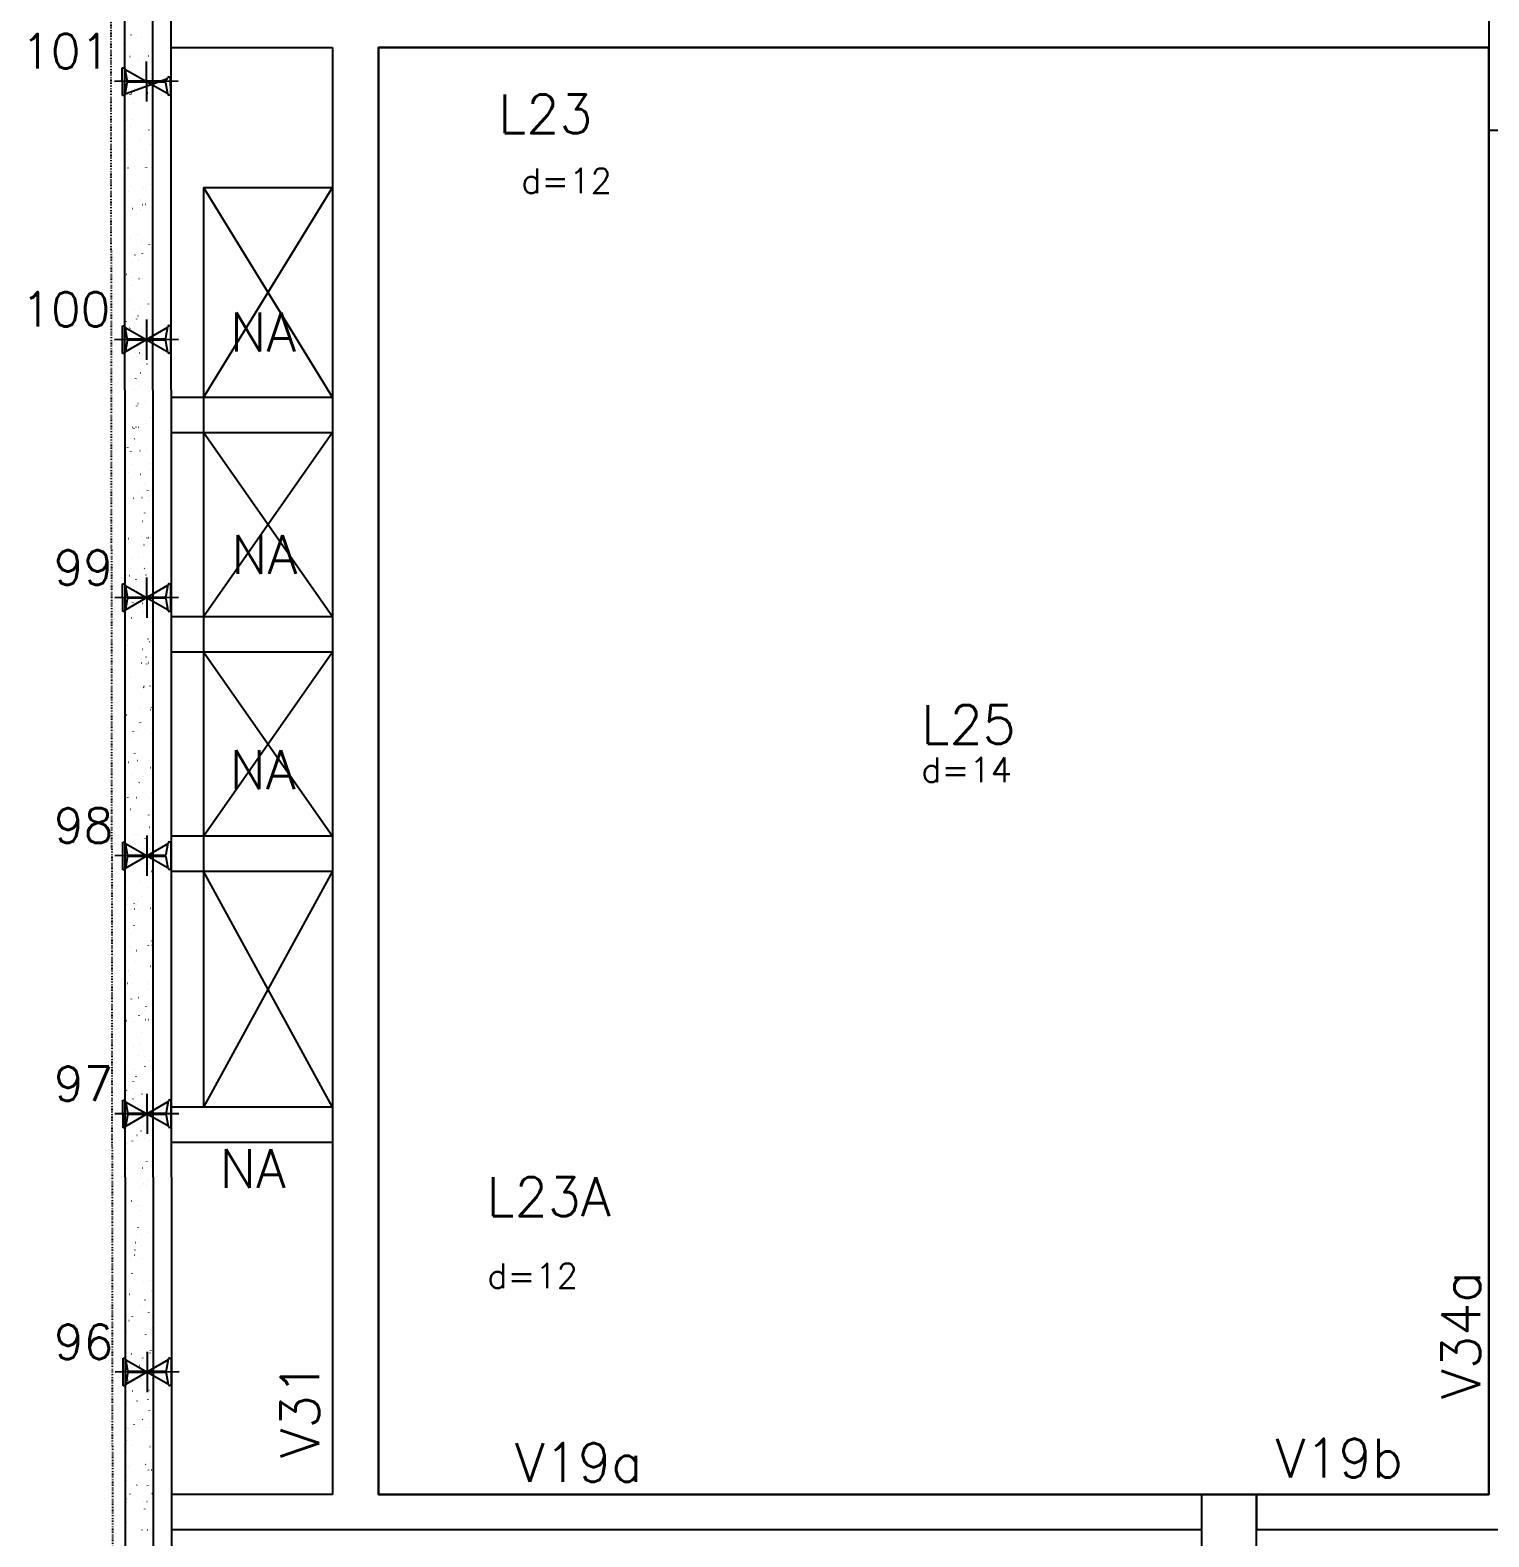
# Model space of a CAD drawing. Extents: x -40810 to 33675, y -2018 to 21213.
# Drawn here: x -11180 to -10389, y 10385 to 11202 of the extents above; entities that cross this region are included whole.
import ezdxf

# ---------------------------------------------------------------- set-up
doc = ezdxf.new("R2010")
doc.units = 0
doc.linetypes.add('ESTILO_TQS_0003', pattern=[1.5, 0.5, -0.4, 0.1, -0.5])
doc.layers.get('0').update_dxf_attribs({"color": 1, "lineweight": 9})
for name, color, linetype in [('1', 5, 'Continuous'), ('10', 7, 'Continuous'), ('13', 7, 'Continuous'), ('19', 5, 'Continuous'), ('24', 5, 'ESTILO_TQS_0003'), ('3', 2, 'Continuous'), ('49', 20, 'Continuous'), ('51', 6, 'Continuous'), ('52', 21, 'Continuous'), ('8', 5, 'Continuous'), ('COTA', 241, 'Continuous')]:
    doc.layers.add(name, color=color, linetype=linetype)
doc.styles.get("Standard").update_dxf_attribs({"font": 'romans.shx', "width": 0.8})

# ---------------------------------------------------------------- blocks, each defined once
blk = doc.blocks.new('_H9EFD498501-010')
for p, q in [((190.05557, 2682.863341), (190.05557, 2682.863341)), ((190.05557, 2682.863341), (190.05557, 2682.863341)), ((190.05557, 2682.863341), (190.05557, 2682.863341)), ((190.055817, 2682.863663), (190.101475, 2682.923165)), ((193.7997, 2687.742787), (193.845357, 2687.802288)), ((199.568896, 2686.388458), (199.578685, 2686.462816)), ((190.06083, 2679.622865), (190.06083, 2679.622865)), ((190.06083, 2679.622865), (190.06083, 2679.622865)), ((190.06083, 2679.622865), (190.06083, 2679.622865)), ((190.066857, 2675.910154), (190.066857, 2675.910154)), ((190.066857, 2675.910154), (190.066857, 2675.910154)), ((193.171499, 2676.045705), (193.246427, 2676.048977)), ((197.978108, 2674.305223), (197.987897, 2674.379582)), ((203.286862, 2676.487352), (203.361791, 2676.490623)), ((190.081747, 2666.736945), (190.081747, 2666.736945)), ((193.628775, 2667.523302), (193.701998, 2667.539535)), ((195.636849, 2658.511316), (195.682506, 2658.570817)), ((196.313899, 2661.664301), (196.323688, 2661.73866)), ((199.380732, 2663.390439), (199.426389, 2663.44994)), ((202.713838, 2656.358198), (202.788767, 2656.36147)), ((190.099488, 2655.807444), (190.099488, 2655.807444)), ((190.099488, 2655.807444), (190.099488, 2655.807444)), ((190.099488, 2655.807444), (190.099488, 2655.807444)), ((190.102664, 2653.851024), (190.102664, 2653.851024)), ((190.102664, 2653.851024), (190.102664, 2653.851024)), ((190.106798, 2651.304413), (190.106798, 2651.304413)), ((190.106798, 2651.304413), (190.106798, 2651.304413)), ((190.323552, 2653.899994), (190.396774, 2653.916227)), ((191.999046, 2655.89038), (192.073974, 2655.893652)), ((193.239851, 2655.387487), (193.285508, 2655.446988)), ((193.872261, 2655.972167), (193.94719, 2655.975438)), ((194.8259, 2650.36183), (194.83569, 2650.436188)), ((190.123581, 2640.965104), (190.123581, 2640.965104)), ((190.123581, 2640.965104), (190.123581, 2640.965104)), ((190.123581, 2640.965104), (190.123581, 2640.965104)), ((191.04555, 2641.169499), (191.118772, 2641.185732)), ((194.70666, 2641.981148), (194.779882, 2641.997381)), ((190.13212, 2635.704734), (190.13212, 2635.704734)), ((190.13212, 2635.704734), (190.13212, 2635.704734)), ((191.426022, 2635.761227), (191.50095, 2635.764498)), ((193.235112, 2638.278596), (193.244902, 2638.352954)), ((201.21788, 2634.158968), (201.263537, 2634.218469)), ((201.541385, 2636.202873), (201.616314, 2636.206145)), ((203.4146, 2636.284659), (203.489529, 2636.287931)), ((190.144498, 2628.079183), (190.144498, 2628.079183)), ((190.144498, 2628.079183), (190.144498, 2628.079183)), ((191.401436, 2628.35784), (191.474658, 2628.374073)), ((191.570903, 2625.637674), (191.580693, 2625.712032)), ((198.820882, 2631.035139), (198.866539, 2631.09464)), ((203.787711, 2628.394142), (203.797501, 2628.468501)), ((190.158025, 2619.745484), (190.158025, 2619.745484)), ((190.164751, 2615.602024), (190.164751, 2615.602024)), ((190.164751, 2615.602024), (190.164751, 2615.602024)), ((190.164751, 2615.602024), (190.164751, 2615.602024)), ((190.253569, 2615.605902), (190.328497, 2615.609173)), ((192.123434, 2615.627345), (192.196656, 2615.643578)), ((192.126784, 2615.687688), (192.201713, 2615.69096)), ((192.565858, 2622.883433), (192.611515, 2622.942935)), ((195.784544, 2616.438993), (195.857766, 2616.455226)), ((200.968361, 2616.07372), (201.04329, 2616.076991)), ((202.123502, 2615.75322), (202.133292, 2615.827579)), ((190.165415, 2615.193262), (190.165415, 2615.193262)), ((190.165415, 2615.193262), (190.165415, 2615.193262)), ((190.165415, 2615.193262), (190.165415, 2615.193262)), ((190.165785, 2614.964744), (190.165785, 2614.964744)), ((190.186331, 2602.307342), (190.186331, 2602.307342)), ((190.186331, 2602.307342), (190.186331, 2602.307342)), ((192.47932, 2602.815685), (192.552542, 2602.831918)), ((200.635504, 2604.450749), (200.645293, 2604.525107)), ((204.401913, 2606.682791), (204.44757, 2606.742292)), ((190.197382, 2595.499314), (190.197382, 2595.499314)), ((190.197382, 2595.499314), (190.197382, 2595.499314)), ((190.197382, 2595.499314), (190.197382, 2595.499314)), ((194.403007, 2593.651962), (194.448664, 2593.711464)), ((196.862428, 2590.896839), (196.93565, 2590.913072)), ((198.14689, 2598.531085), (198.192547, 2598.590587)), ((199.044716, 2592.367515), (199.054505, 2592.441873)), ((199.795908, 2595.918395), (199.870837, 2595.921666)), ((201.669123, 2596.000181), (201.744052, 2596.003452)), ((190.207248, 2589.421421), (190.207248, 2589.421421)), ((190.207248, 2589.421421), (190.207248, 2589.421421)), ((190.207248, 2589.421421), (190.207248, 2589.421421)), ((190.209253, 2588.186555), (190.209253, 2588.186555)), ((190.209253, 2588.186555), (190.209253, 2588.186555)), ((192.006009, 2590.528133), (192.051666, 2590.587635)), ((193.201318, 2590.085191), (193.27454, 2590.101424)), ((190.228165, 2576.535501), (190.228165, 2576.535501)), ((190.228165, 2576.535501), (190.228165, 2576.535501)), ((190.230014, 2575.396604), (190.230014, 2575.396604)), ((190.381307, 2575.40321), (190.456236, 2575.406481)), ((193.557204, 2577.273531), (193.630427, 2577.289764)), ((197.380507, 2579.726593), (197.390296, 2579.800951)), ((199.222884, 2575.789241), (199.297813, 2575.792513)), ((195.892508, 2568.424121), (195.902298, 2568.49848)), ((199.984038, 2569.299614), (200.029695, 2569.359116)), ((203.727921, 2574.178737), (203.773578, 2574.238239)), ((190.249082, 2563.64958), (190.249082, 2563.64958)), ((190.249082, 2563.64958), (190.249082, 2563.64958)), ((190.249082, 2563.64958), (190.249082, 2563.64958)), ((194.279202, 2564.543036), (194.352424, 2564.559269)), ((197.58704, 2566.175785), (197.632697, 2566.235287)), ((197.940312, 2565.354685), (198.013534, 2565.370918)), ((190.26048, 2556.627627), (190.26048, 2556.627627)), ((190.262645, 2555.293894), (190.262645, 2555.293894)), ((190.262645, 2555.293894), (190.262645, 2555.293894)), ((190.262645, 2555.293894), (190.262645, 2555.293894)), ((190.269999, 2550.76366), (190.269999, 2550.76366)), ((190.269999, 2550.76366), (190.269999, 2550.76366)), ((191.332016, 2558.02408), (191.377673, 2558.083581)), ((194.30172, 2556.340887), (194.31151, 2556.415245)), ((194.635089, 2551.731377), (194.708311, 2551.74761)), ((198.050431, 2555.633916), (198.12536, 2555.637187)), ((199.923646, 2555.715702), (199.998575, 2555.718974)), ((192.637511, 2543.699965), (192.647301, 2543.774323)), ((203.168071, 2541.823437), (203.213728, 2541.882939)), ((190.290916, 2537.877739), (190.290916, 2537.877739)), ((190.290916, 2537.877739), (190.290916, 2537.877739)), ((190.290916, 2537.877739), (190.290916, 2537.877739)), ((190.295277, 2535.191184), (190.295277, 2535.191184)), ((190.295277, 2535.191184), (190.295277, 2535.191184)), ((195.357086, 2539.000882), (195.430308, 2539.017115)), ((196.913048, 2533.671732), (196.958705, 2533.731233)), ((197.477407, 2535.504763), (197.552336, 2535.508034)), ((199.018196, 2539.812531), (199.091418, 2539.828764)), ((203.19011, 2533.815512), (203.1999, 2533.88987)), ((190.31016, 2526.02198), (190.31016, 2526.02198)), ((190.31016, 2526.02198), (190.31016, 2526.02198)), ((190.31016, 2526.02198), (190.31016, 2526.02198)), ((190.772167, 2525.66878), (190.817824, 2525.728282)), ((191.149513, 2532.397494), (191.159302, 2532.471852)), ((193.169165, 2528.792609), (193.214822, 2528.85211)), ((195.712973, 2526.189223), (195.786195, 2526.205456)), ((190.311708, 2525.068698), (190.311708, 2525.068698)), ((190.311708, 2525.068698), (190.311708, 2525.068698)), ((190.311833, 2524.991819), (190.311833, 2524.991819)), ((190.311833, 2524.991819), (190.311833, 2524.991819)), ((201.702111, 2522.51304), (201.711901, 2522.587399)), ((190.327908, 2515.088474), (190.327908, 2515.088474)), ((190.327908, 2515.088474), (190.327908, 2515.088474)), ((190.327908, 2515.088474), (190.327908, 2515.088474)), ((190.332749, 2512.105898), (190.332749, 2512.105898)), ((190.332749, 2512.105898), (190.332749, 2512.105898)), ((190.332749, 2512.105898), (190.332749, 2512.105898)), ((196.304954, 2515.349437), (196.379883, 2515.352709)), ((196.43497, 2513.458728), (196.508193, 2513.474961)), ((198.178169, 2515.431224), (198.253098, 2515.434495)), ((200.09608, 2514.270377), (200.169303, 2514.28661)), ((200.111324, 2510.429806), (200.121113, 2510.504164)), ((202.494079, 2509.319384), (202.539736, 2509.378885)), ((196.353198, 2501.316432), (196.398855, 2501.375934)), ((198.750196, 2504.440261), (198.795853, 2504.499762)), ((190.353666, 2499.219978), (190.353666, 2499.219978)), ((190.353666, 2499.219978), (190.353666, 2499.219978)), ((190.360539, 2494.985764), (190.360539, 2494.985764)), ((190.360539, 2494.985764), (190.360539, 2494.985764)), ((190.362935, 2493.50977), (190.362935, 2493.50977)), ((190.362935, 2493.50977), (190.362935, 2493.50977)), ((195.73193, 2495.220284), (195.806858, 2495.223555)), ((196.790857, 2500.647069), (196.864079, 2500.663301)), ((198.447115, 2497.788884), (198.456904, 2497.863242)), ((190.374583, 2486.334057), (190.374583, 2486.334057)), ((190.374583, 2486.334057), (190.374583, 2486.334057)), ((190.374583, 2486.334057), (190.374583, 2486.334057)), ((196.959116, 2486.486413), (196.968905, 2486.560771)), ((197.512854, 2487.916574), (197.586077, 2487.932807)), ((201.173964, 2488.728222), (201.247187, 2488.744455)), ((201.934229, 2476.964084), (201.979887, 2477.023586)), ((204.331228, 2480.087913), (204.376885, 2480.147414)), ((190.393171, 2474.883054), (190.393171, 2474.883054)), ((190.393171, 2474.883054), (190.393171, 2474.883054)), ((190.393171, 2474.883054), (190.393171, 2474.883054)), ((190.3955, 2473.448137), (190.3955, 2473.448137)), ((190.3955, 2473.448137), (190.3955, 2473.448137)), ((194.559477, 2475.064959), (194.634405, 2475.06823)), ((195.368328, 2474.403178), (195.378117, 2474.477537)), ((195.679206, 2468.812379), (195.724863, 2468.87188)), ((196.432692, 2475.146745), (196.507621, 2475.150017)), ((197.868741, 2475.104914), (197.941963, 2475.121147)), ((190.414163, 2461.950841), (190.414163, 2461.950841)), ((190.414163, 2461.950841), (190.414163, 2461.950841)), ((190.414163, 2461.950841), (190.414163, 2461.950841)), ((190.416417, 2460.562216), (190.416417, 2460.562216)), ((190.416417, 2460.562216), (190.416417, 2460.562216)), ((190.416417, 2460.562216), (190.416417, 2460.562216)), ((191.935323, 2463.933256), (191.98098, 2463.992757)), ((193.704119, 2461.762256), (193.713909, 2461.836615)), ((198.590739, 2462.37442), (198.663961, 2462.390653)), ((202.251849, 2463.186068), (202.325071, 2463.202301)), ((190.425802, 2454.780344), (190.425802, 2454.780344)), ((190.425802, 2454.780344), (190.425802, 2454.780344)), ((193.986453, 2454.935805), (194.061381, 2454.939077)), ((204.101816, 2455.377452), (204.176745, 2455.380723)), ((204.256718, 2451.877803), (204.266507, 2451.952161)), ((190.437334, 2447.676296), (190.437334, 2447.676296)), ((190.437334, 2447.676296), (190.437334, 2447.676296)), ((192.21612, 2450.459785), (192.22591, 2450.534143)), ((198.946625, 2449.56276), (199.019847, 2449.578993)), ((201.260237, 2444.460031), (201.305894, 2444.519532)), ((190.454535, 2437.079217), (190.454535, 2437.079217)), ((190.454535, 2437.079217), (190.454535, 2437.079217)), ((190.625332, 2438.376551), (190.635122, 2438.450909)), ((195.119356, 2436.457079), (195.165013, 2436.51658)), ((197.516354, 2439.580908), (197.562011, 2439.640409)), ((199.668623, 2436.832265), (199.741845, 2436.848498)), ((202.768719, 2440.575331), (202.778509, 2440.64969)), ((203.329733, 2437.643914), (203.402955, 2437.660147)), ((190.458251, 2434.790375), (190.458251, 2434.790375)), ((190.458251, 2434.790375), (190.458251, 2434.790375)), ((190.458251, 2434.790375), (190.458251, 2434.790375)), ((190.458434, 2434.677634), (190.458434, 2434.677634)), ((190.458434, 2434.677634), (190.458434, 2434.677634)), ((190.458434, 2434.677634), (190.458434, 2434.677634)), ((190.46539, 2430.391912), (190.46539, 2430.391912)), ((190.46539, 2430.391912), (190.46539, 2430.391912)), ((192.814, 2434.78048), (192.888928, 2434.783752)), ((194.687215, 2434.862267), (194.762144, 2434.865538)), ((201.177931, 2428.492097), (201.187721, 2428.566456)), ((203.528792, 2435.248298), (203.603721, 2435.25157)), ((190.479167, 2421.904455), (190.479167, 2421.904455)), ((190.479167, 2421.904455), (190.479167, 2421.904455)), ((200.024509, 2424.020606), (200.097732, 2424.036839)), ((190.491065, 2414.574924), (190.491065, 2414.574924)), ((190.491065, 2414.574924), (190.491065, 2414.574924)), ((192.240976, 2414.651327), (192.315904, 2414.654598)), ((199.513722, 2415.851175), (199.523512, 2415.925534)), ((200.700388, 2412.104731), (200.746045, 2412.164232)), ((200.746507, 2411.290111), (200.819729, 2411.306344)), ((202.356339, 2415.092973), (202.431268, 2415.096245)), ((203.097386, 2415.22856), (203.143043, 2415.288061)), ((204.229554, 2415.17476), (204.304483, 2415.178031)), ((204.407617, 2412.10176), (204.480839, 2412.117993)), ((190.500084, 2409.018534), (190.500084, 2409.018534)), ((190.500084, 2409.018534), (190.500084, 2409.018534)), ((190.500084, 2409.018534), (190.500084, 2409.018534)), ((194.445364, 2403.953025), (194.491021, 2404.012527)), ((198.025724, 2404.548704), (198.035513, 2404.623062)), ((190.516618, 2398.832984), (190.516618, 2398.832984)), ((190.516618, 2398.832984), (190.516618, 2398.832984)), ((190.516618, 2398.832984), (190.516618, 2398.832984)), ((190.521001, 2396.132613), (190.521001, 2396.132613)), ((190.521001, 2396.132613), (190.521001, 2396.132613)), ((190.701481, 2399.073902), (190.747138, 2399.133404)), ((201.102393, 2398.478452), (201.175616, 2398.494685)), ((201.783315, 2394.96382), (201.858244, 2394.967091)), ((190.523696, 2394.472214), (190.523696, 2394.472214)), ((190.523696, 2394.472214), (190.523696, 2394.472214)), ((190.523696, 2394.472214), (190.523696, 2394.472214)), ((191.068523, 2394.496002), (191.143451, 2394.499273)), ((192.941738, 2394.577788), (193.016667, 2394.58106)), ((196.434936, 2392.46547), (196.444725, 2392.539828)), ((190.541918, 2383.246693), (190.541918, 2383.246693)), ((190.541918, 2383.246693), (190.541918, 2383.246693)), ((190.541918, 2383.246693), (190.541918, 2383.246693)), ((194.770727, 2379.824548), (194.780516, 2379.898906)), ((200.026395, 2379.600677), (200.072052, 2379.660179)), ((201.824391, 2385.747957), (201.897613, 2385.76419)), ((190.556328, 2374.369504), (190.570427, 2374.37012)), ((190.556328, 2374.369504), (190.556328, 2374.369504)), ((190.556328, 2374.369504), (190.556328, 2374.369504)), ((190.562835, 2370.360772), (190.562835, 2370.360772)), ((190.562835, 2370.360772), (190.562835, 2370.360772)), ((193.885514, 2371.597725), (193.931171, 2371.657227)), ((196.282512, 2374.721554), (196.328169, 2374.781056)), ((200.610862, 2374.808495), (200.685791, 2374.811766)), ((202.180278, 2372.936297), (202.2535, 2372.95253)), ((202.484077, 2374.890281), (202.559006, 2374.893553)), ((190.567845, 2367.274055), (190.567845, 2367.274055)), ((190.567845, 2367.274055), (190.567845, 2367.274055)), ((193.282728, 2368.522076), (193.292518, 2368.596435)), ((190.583752, 2357.474852), (190.583752, 2357.474852)), ((190.583752, 2357.474852), (190.583752, 2357.474852)), ((190.583752, 2357.474852), (190.583752, 2357.474852)), ((190.588959, 2354.266794), (190.588959, 2354.266794)), ((191.196261, 2354.29331), (191.27119, 2354.296581)), ((191.69194, 2356.438842), (191.70173, 2356.5132)), ((200.037838, 2354.679341), (200.112767, 2354.682613)), ((202.902275, 2360.205803), (202.975497, 2360.222036)), ((203.835327, 2358.637623), (203.845117, 2358.711981)), ((190.59891, 2348.136453), (190.59891, 2348.136453)), ((190.59891, 2348.136453), (190.59891, 2348.136453)), ((199.466546, 2347.245377), (199.512203, 2347.304879)), ((201.863544, 2350.369206), (201.909201, 2350.428708)), ((202.244539, 2346.554388), (202.254329, 2346.628747)), ((203.258162, 2347.394143), (203.331384, 2347.410376)), ((190.604669, 2344.588931), (190.604669, 2344.588931)), ((190.604669, 2344.588931), (190.604669, 2344.588931)), ((193.211522, 2339.093672), (193.257179, 2339.153173)), ((190.619073, 2335.715127), (190.619073, 2335.715127)), ((190.621591, 2334.164084), (190.621591, 2334.164084)), ((190.621591, 2334.164084), (190.621591, 2334.164084)), ((190.621591, 2334.164084), (190.621591, 2334.164084)), ((190.625585, 2331.703011), (190.625585, 2331.703011)), ((190.625585, 2331.703011), (190.625585, 2331.703011)), ((190.625585, 2331.703011), (190.625585, 2331.703011)), ((198.865385, 2334.524016), (198.940314, 2334.527288)), ((200.58033, 2333.913467), (200.59012, 2333.987825)), ((200.7386, 2334.605803), (200.813529, 2334.609074)), ((203.980159, 2334.663649), (204.053382, 2334.679882)), ((199.092332, 2322.610995), (199.102121, 2322.685353)), ((204.336046, 2321.851989), (204.409268, 2321.868222)), ((205.047577, 2322.893029), (205.070933, 2322.923468)), ((190.646502, 2318.81709), (190.646502, 2318.81709)), ((190.654222, 2314.061374), (190.654222, 2314.061374)), ((190.654222, 2314.061374), (190.654222, 2314.061374)), ((191.15605, 2318.930054), (191.229272, 2318.946287)), ((198.292361, 2314.394863), (198.36729, 2314.398134)), ((198.792553, 2314.741324), (198.83821, 2314.800825)), ((190.667419, 2305.93117), (190.667419, 2305.93117)), ((190.667419, 2305.93117), (190.667419, 2305.93117)), ((190.667419, 2305.93117), (190.667419, 2305.93117)), ((192.651672, 2306.738372), (192.697329, 2306.797874)), ((195.04867, 2309.862201), (195.094328, 2309.921702)), ((197.501544, 2310.527761), (197.511333, 2310.602119)), ((205.058044, 2309.121494), (205.089658, 2309.128503)), ((190.6703, 2304.156198), (190.6703, 2304.156198)), ((190.6703, 2304.156198), (190.6703, 2304.156198)), ((195.837335, 2297.886839), (195.847124, 2297.961197)), ((190.686853, 2293.958664), (190.686853, 2293.958664)), ((190.686853, 2293.958664), (190.686853, 2293.958664)), ((190.686853, 2293.958664), (190.686853, 2293.958664)), ((190.688336, 2293.045249), (190.688336, 2293.045249)), ((192.233934, 2293.3879), (192.307156, 2293.404133)), ((197.119908, 2294.239538), (197.194837, 2294.242809)), ((198.993123, 2294.321324), (199.068052, 2294.324595)), ((204.373585, 2290.388976), (204.419242, 2290.448477)), ((194.349336, 2286.584367), (194.359126, 2286.658726)), ((198.232704, 2282.386024), (198.278361, 2282.445526)), ((200.629702, 2285.509853), (200.675359, 2285.569354)), ((190.709253, 2280.159329), (190.709253, 2280.159329)), ((190.709253, 2280.159329), (190.709253, 2280.159329)), ((190.709253, 2280.159329), (190.709253, 2280.159329)), ((190.719485, 2273.855954), (190.719485, 2273.855954)), ((190.719485, 2273.855954), (190.719485, 2273.855954)), ((190.721528, 2272.597269), (190.721528, 2272.597269)), ((191.97768, 2274.234319), (192.023337, 2274.29382)), ((192.758548, 2274.501133), (192.768338, 2274.575492)), ((196.546884, 2274.110384), (196.621813, 2274.113656)), ((204.901935, 2276.699914), (204.911725, 2276.774272)), ((190.73017, 2267.273408), (190.73017, 2267.273408)), ((193.311818, 2267.845746), (193.38504, 2267.861979)), ((203.311147, 2264.61668), (203.320937, 2264.691038)), ((190.743285, 2259.193689), (190.743285, 2259.193689)), ((191.094339, 2261.860211), (191.104129, 2261.93457)), ((203.813735, 2258.033676), (203.859392, 2258.093178)), ((190.751087, 2254.387488), (190.751087, 2254.387488)), ((190.751087, 2254.387488), (190.751087, 2254.387488)), ((190.751087, 2254.387488), (190.751087, 2254.387488)), ((190.752116, 2253.753244), (190.752116, 2253.753244)), ((190.752116, 2253.753244), (190.752116, 2253.753244)), ((190.752116, 2253.753244), (190.752116, 2253.753244)), ((195.374431, 2253.955059), (195.44936, 2253.958331)), ((197.247646, 2254.036845), (197.322575, 2254.040117)), ((197.558711, 2249.881971), (197.604368, 2249.941472)), ((201.646938, 2251.975758), (201.656728, 2252.050116)), ((190.772003, 2241.501567), (190.801815, 2241.508176)), ((190.772755, 2241.038341), (190.772755, 2241.038341)), ((190.772755, 2241.038341), (190.772755, 2241.038341)), ((191.41783, 2241.879019), (191.463487, 2241.93852)), ((193.814828, 2245.002848), (193.860486, 2245.062349)), ((194.389702, 2242.303592), (194.462925, 2242.319825)), ((200.15894, 2240.673286), (200.168729, 2240.747645)), ((190.784748, 2233.650535), (190.784748, 2233.650535)), ((190.784748, 2233.650535), (190.784748, 2233.650535)), ((194.801407, 2233.825906), (194.876335, 2233.829177)), ((204.91677, 2234.267552), (204.991699, 2234.270823)), ((190.79292, 2228.615647), (190.79292, 2228.615647)), ((190.79292, 2228.615647), (190.79292, 2228.615647)), ((191.084479, 2228.680284), (191.157701, 2228.696516)), ((198.568152, 2228.590052), (198.577941, 2228.66441)), ((203.139743, 2225.529623), (203.1854, 2225.589124)), ((190.813837, 2215.729726), (190.813837, 2215.729726)), ((190.813837, 2215.729726), (190.813837, 2215.729726)), ((190.813837, 2215.729726), (190.813837, 2215.729726)), ((191.806476, 2215.949789), (191.879699, 2215.966022)), ((195.467586, 2216.761437), (195.540809, 2216.77767)), ((196.903943, 2215.94913), (196.913732, 2216.023488)), ((196.998862, 2217.526671), (197.044519, 2217.586172)), ((199.39586, 2220.6505), (199.441517, 2220.710001)), ((190.817379, 2213.547825), (190.817379, 2213.547825)), ((190.817379, 2213.547825), (190.817379, 2213.547825)), ((190.817379, 2213.547825), (190.817379, 2213.547825)), ((190.823983, 2209.479412), (190.823983, 2209.479412)), ((190.823983, 2209.479412), (190.823983, 2209.479412)), ((193.628954, 2213.670581), (193.703882, 2213.673852)), ((195.502169, 2213.752367), (195.577098, 2213.755638)), ((204.343746, 2214.138398), (204.418675, 2214.14167)), ((190.834754, 2202.843805), (190.834754, 2202.843805)), ((190.834754, 2202.843805), (190.834754, 2202.843805)), ((192.162363, 2203.138129), (192.235585, 2203.154362)), ((195.415944, 2204.646659), (195.425734, 2204.721017)), ((190.85001, 2193.445115), (190.85001, 2193.445115)), ((190.85001, 2193.445115), (190.85001, 2193.445115)), ((192.884361, 2190.407635), (192.957583, 2190.423868)), ((193.05593, 2193.541427), (193.130858, 2193.544699)), ((193.825156, 2192.563424), (193.834946, 2192.637783)), ((196.545471, 2191.219283), (196.618693, 2191.235516)), ((202.579893, 2193.174323), (202.62555, 2193.233824)), ((203.171293, 2193.983073), (203.246222, 2193.986345)), ((204.976891, 2196.298152), (205.022548, 2196.357653)), ((205.044508, 2194.06486), (205.119437, 2194.068131)), ((190.855671, 2189.957885), (190.855671, 2189.957885)), ((190.855671, 2189.957885), (190.855671, 2189.957885)), ((190.855671, 2189.957885), (190.855671, 2189.957885)), ((196.324869, 2185.022617), (196.370526, 2185.082119)), ((204.377755, 2182.678971), (204.387544, 2182.753329)), ((190.87521, 2177.920483), (190.87521, 2177.920483)), ((190.87521, 2177.920483), (190.87521, 2177.920483)), ((190.87521, 2177.920483), (190.87521, 2177.920483)), ((190.876588, 2177.071964), (190.876588, 2177.071964)), ((190.876588, 2177.071964), (190.876588, 2177.071964)), ((192.160947, 2179.922502), (192.170737, 2179.996861)), ((192.580987, 2180.143494), (192.626644, 2180.202996)), ((193.240247, 2177.595975), (193.313469, 2177.612208)), ((190.882642, 2173.342405), (190.882642, 2173.342405)), ((190.882642, 2173.342405), (190.882642, 2173.342405)), ((190.882642, 2173.342405), (190.882642, 2173.342405)), ((190.88766, 2170.250926), (190.88766, 2170.250926)), ((191.883477, 2173.386102), (191.958405, 2173.389373)), ((193.756692, 2173.467888), (193.831621, 2173.47116)), ((202.598269, 2173.85392), (202.673198, 2173.857191)), ((202.713546, 2170.038049), (202.723335, 2170.112407)), ((190.897505, 2164.186044), (190.897505, 2164.186044)), ((190.897505, 2164.186044), (190.897505, 2164.186044)), ((190.897505, 2164.186044), (190.897505, 2164.186044)), ((193.962245, 2164.86548), (194.035467, 2164.881713)), ((197.623355, 2165.677129), (197.696577, 2165.693362)), ((201.225547, 2158.735578), (201.235337, 2158.809936)), ((201.905901, 2160.670269), (201.951558, 2160.729771)), ((190.915273, 2153.239695), (190.915273, 2153.239695)), ((190.915273, 2153.239695), (190.915273, 2153.239695)), ((190.918421, 2151.300123), (190.918421, 2151.300123)), ((190.918421, 2151.300123), (190.918421, 2151.300123)), ((191.310453, 2153.256949), (191.385381, 2153.26022)), ((194.318131, 2152.053821), (194.391354, 2152.070054)), ((195.76502, 2152.667317), (195.810677, 2152.726819)), ((198.162018, 2155.791146), (198.207675, 2155.850648)), ((201.425816, 2153.698595), (201.500745, 2153.701866)), ((203.299031, 2153.780381), (203.37396, 2153.783653)), ((190.926438, 2146.361555), (190.926438, 2146.361555)), ((190.926438, 2146.361555), (190.926438, 2146.361555)), ((199.634759, 2146.652343), (199.644549, 2146.726702)), ((190.939338, 2138.414203), (190.939338, 2138.414203)), ((190.939338, 2138.414203), (190.939338, 2138.414203)), ((190.939338, 2138.414203), (190.939338, 2138.414203)), ((192.011215, 2133.18341), (192.086144, 2133.186681)), ((195.040129, 2139.323326), (195.113351, 2139.339559)), ((197.97055, 2134.011421), (197.98034, 2134.08578)), ((198.701239, 2140.134975), (198.774461, 2140.151208)), ((200.852792, 2133.569441), (200.927721, 2133.572713)), ((190.947904, 2133.136985), (190.947904, 2133.136985)), ((190.960255, 2125.528282), (190.960255, 2125.528282)), ((190.960255, 2125.528282), (190.960255, 2125.528282)), ((195.396016, 2126.511667), (195.469238, 2126.5279)), ((201.346051, 2128.314969), (201.391708, 2128.374471)), ((203.743049, 2131.438798), (203.788706, 2131.4983)), ((195.091027, 2120.163264), (195.136685, 2120.222765)), ((196.482552, 2122.70895), (196.492341, 2122.783308)), ((190.977665, 2114.802626), (190.977665, 2114.802626)), ((190.977665, 2114.802626), (190.977665, 2114.802626)), ((190.977665, 2114.802626), (190.977665, 2114.802626)), ((190.980536, 2113.034275), (190.980536, 2113.034275)), ((190.980536, 2113.034275), (190.980536, 2113.034275)), ((190.980536, 2113.034275), (190.980536, 2113.034275)), ((190.981172, 2112.642362), (190.981172, 2112.642362)), ((190.981172, 2112.642362), (190.981172, 2112.642362)), ((190.981172, 2112.642362), (190.981172, 2112.642362)), ((191.347145, 2115.284141), (191.392802, 2115.343642)), ((194.891764, 2110.625716), (194.901553, 2110.700074)), ((196.118013, 2113.781172), (196.191235, 2113.797405)), ((199.680339, 2113.414116), (199.755268, 2113.417388)), ((199.779123, 2114.592821), (199.852345, 2114.609054)), ((201.553554, 2113.495903), (201.628483, 2113.499174)), ((196.4739, 2100.969512), (196.547122, 2100.985745)), ((191.002089, 2099.756441), (191.002089, 2099.756441)), ((191.002089, 2099.756441), (191.002089, 2099.756441)), ((191.013167, 2092.931565), (191.013167, 2092.931565)), ((191.013167, 2092.931565), (191.013167, 2092.931565)), ((193.227555, 2097.984794), (193.237344, 2098.059152)), ((199.107315, 2093.284963), (199.182244, 2093.288234)), ((200.672059, 2095.810916), (200.717716, 2095.870417)), ((191.023006, 2086.870521), (191.023006, 2086.870521)), ((191.023006, 2086.870521), (191.023006, 2086.870521)), ((191.023006, 2086.870521), (191.023006, 2086.870521)), ((191.739556, 2086.682322), (191.749346, 2086.756681)), ((194.531178, 2087.807964), (194.576835, 2087.867466)), ((196.928176, 2090.931793), (196.973833, 2090.991294)), ((197.195897, 2088.239018), (197.269119, 2088.255251)), ((200.857007, 2089.050666), (200.930229, 2089.066899)), ((203.780154, 2088.10034), (203.789943, 2088.174699)), ((191.028893, 2083.243698), (191.028893, 2083.243698)), ((191.028893, 2083.243698), (191.028893, 2083.243698)), ((191.032035, 2081.308162), (191.032035, 2081.308162)), ((191.032035, 2081.308162), (191.032035, 2081.308162)), ((191.032035, 2081.308162), (191.032035, 2081.308162)), ((202.292155, 2076.797869), (202.301945, 2076.872227)), ((191.043923, 2073.9846), (191.043923, 2073.9846)), ((191.043923, 2073.9846), (191.043923, 2073.9846)), ((191.045799, 2072.828855), (191.045799, 2072.828855)), ((191.045799, 2072.828855), (191.045799, 2072.828855)), ((191.045799, 2072.828855), (191.045799, 2072.828855)), ((197.551784, 2075.427358), (197.625006, 2075.443591)), ((197.934862, 2073.129638), (198.009791, 2073.132909)), ((199.808077, 2073.211424), (199.883006, 2073.214696)), ((191.064839, 2061.09868), (191.064839, 2061.09868)), ((191.064839, 2061.09868), (191.064839, 2061.09868)), ((191.064839, 2061.09868), (191.064839, 2061.09868)), ((198.273781, 2062.696864), (198.347004, 2062.713097)), ((200.112209, 2063.455616), (200.157866, 2063.515118)), ((200.701367, 2064.714635), (200.711157, 2064.788993)), ((201.934891, 2063.508512), (202.008114, 2063.524745)), ((202.509207, 2066.579445), (202.554864, 2066.638946)), ((191.07843, 2052.726145), (191.07843, 2052.726145)), ((191.07843, 2052.726145), (191.07843, 2052.726145)), ((191.08012, 2051.684769), (191.08012, 2051.684769)), ((193.857185, 2055.303911), (193.902843, 2055.363412)), ((197.361838, 2053.000484), (197.436767, 2053.003756)), ((199.037158, 2052.073713), (199.046948, 2052.148071)), ((191.085756, 2048.212759), (191.085756, 2048.212759)), ((191.085756, 2048.212759), (191.085756, 2048.212759)), ((198.629668, 2049.885204), (198.70289, 2049.901437)), ((191.106673, 2035.326839), (191.106673, 2035.326839)), ((191.106673, 2035.326839), (191.106673, 2035.326839)), ((191.106673, 2035.326839), (191.106673, 2035.326839)), ((197.54916, 2040.771241), (197.558949, 2040.8456)), ((199.351666, 2037.154709), (199.424888, 2037.170942)), ((203.012776, 2037.966358), (203.085998, 2037.982591)), ((191.111061, 2032.623435), (191.111061, 2032.623435)), ((191.111061, 2032.623435), (191.111061, 2032.623435)), ((191.111061, 2032.623435), (191.111061, 2032.623435)), ((195.958372, 2028.688007), (195.968161, 2028.762365)), ((196.189385, 2032.845159), (196.264314, 2032.848431)), ((198.0626, 2032.926946), (198.137529, 2032.930217)), ((199.438217, 2030.951563), (199.483874, 2031.011064)), ((191.12759, 2022.440918), (191.12759, 2022.440918)), ((191.12759, 2022.440918), (191.12759, 2022.440918)), ((191.131348, 2020.12584), (191.131348, 2020.12584)), ((191.131348, 2020.12584), (191.131348, 2020.12584)), ((193.297336, 2022.948611), (193.342993, 2023.008112)), ((195.694334, 2026.07244), (195.739991, 2026.131941)), ((199.707552, 2024.34305), (199.780774, 2024.359283)), ((191.143693, 2012.520725), (191.143693, 2012.520725)), ((191.143693, 2012.520725), (191.143693, 2012.520725)), ((194.294163, 2016.047085), (194.303952, 2016.121443)), ((195.616361, 2012.716006), (195.69129, 2012.719277)), ((200.42955, 2011.612555), (200.502772, 2011.628788)), ((204.09066, 2012.424204), (204.163882, 2012.440437)), ((191.148507, 2009.554998), (191.148507, 2009.554998)), ((191.148507, 2009.554998), (191.148507, 2009.554998)), ((191.148507, 2009.554998), (191.148507, 2009.554998)), ((192.806164, 2004.744614), (192.815954, 2004.818972)), ((204.846762, 2006.162632), (204.856551, 2006.23699)), ((205.019248, 2006.599215), (205.064905, 2006.658716)), ((191.169424, 1996.669077), (191.169424, 1996.669077)), ((191.169424, 1996.669077), (191.169424, 1996.669077)), ((198.878367, 1998.596263), (198.924024, 1998.655764)), ((200.785436, 1998.800896), (200.858658, 1998.817129)), ((201.275365, 2001.720092), (201.321022, 2001.779593)), ((203.358763, 1994.86016), (203.368553, 1994.934519)), ((191.176324, 1992.418015), (191.176324, 1992.418015)), ((191.176324, 1992.418015), (191.176324, 1992.418015)), ((191.176324, 1992.418015), (191.176324, 1992.418015)), ((191.17641, 1992.365398), (191.17641, 1992.365398)), ((191.17641, 1992.365398), (191.17641, 1992.365398)), ((191.182575, 1988.566912), (191.182575, 1988.566912)), ((191.215376, 1992.661379), (191.225166, 1992.735738)), ((192.623344, 1990.444557), (192.669001, 1990.504059)), ((194.443908, 1992.560681), (194.518837, 1992.563952)), ((196.317123, 1992.642467), (196.392052, 1992.645739)), ((201.507434, 1986.070401), (201.580656, 1986.086634)), ((205.1587, 1993.028499), (205.233629, 1993.03177)), ((205.168544, 1986.882049), (205.241766, 1986.898282)), ((191.190341, 1983.783156), (191.190341, 1983.783156)), ((191.190341, 1983.783156), (191.190341, 1983.783156)), ((191.190341, 1983.783156), (191.190341, 1983.783156)), ((201.767975, 1982.776926), (201.777765, 1982.851284)), ((191.208956, 1972.315305), (191.208956, 1972.315305)), ((191.208956, 1972.315305), (191.208956, 1972.315305)), ((191.211258, 1970.897236), (191.211258, 1970.897236)), ((191.211258, 1970.897236), (191.211258, 1970.897236)), ((193.870884, 1972.431527), (193.945812, 1972.434799)), ((200.103766, 1970.136004), (200.113556, 1970.210362)), ((201.86332, 1973.258741), (201.936543, 1973.274974)), ((203.986247, 1972.873174), (204.061176, 1972.876445)), ((204.459399, 1974.243915), (204.505056, 1974.303416)), ((198.204375, 1966.092209), (198.250032, 1966.151711)), ((191.232174, 1958.011315), (191.232174, 1958.011315)), ((191.232174, 1958.011315), (191.232174, 1958.011315)), ((191.232174, 1958.011315), (191.232174, 1958.011315)), ((191.233803, 1957.007983), (191.233803, 1957.007983)), ((191.233803, 1957.007983), (191.233803, 1957.007983)), ((192.063494, 1958.089257), (192.109151, 1958.148759)), ((194.460492, 1961.213086), (194.506149, 1961.272588)), ((198.615768, 1958.833533), (198.625557, 1958.907891)), ((202.585318, 1960.528247), (202.65854, 1960.54448)), ((191.241587, 1952.212595), (191.241587, 1952.212595)), ((191.241587, 1952.212595), (191.241587, 1952.212595)), ((191.241587, 1952.212595), (191.241587, 1952.212595)), ((192.698431, 1952.276202), (192.773359, 1952.279474)), ((194.571646, 1952.357989), (194.646575, 1952.36126)), ((197.02498, 1946.750298), (197.034769, 1946.824657)), ((202.941205, 1947.716587), (203.014427, 1947.73282)), ((203.413223, 1952.74402), (203.488152, 1952.747292)), ((191.253091, 1945.125395), (191.253091, 1945.125395)), ((191.253091, 1945.125395), (191.253091, 1945.125395)), ((203.785406, 1941.739861), (203.831063, 1941.799363)), ((191.274008, 1932.239474), (191.274008, 1932.239474)), ((191.274008, 1932.239474), (191.274008, 1932.239474)), ((191.274008, 1932.239474), (191.274008, 1932.239474)), ((191.274218, 1932.109885), (191.274218, 1932.109885)), ((191.274218, 1932.109885), (191.274218, 1932.109885)), ((192.125407, 1932.147049), (192.200335, 1932.15032)), ((195.360771, 1934.109376), (195.37056, 1934.183735)), ((197.644525, 1933.736909), (197.690182, 1933.796411)), ((200.041523, 1936.860738), (200.087181, 1936.92024)), ((202.24077, 1932.588695), (202.315699, 1932.591966)), ((203.663202, 1934.986093), (203.736424, 1935.002325)), ((204.113985, 1932.670481), (204.188914, 1932.673753)), ((191.285031, 1925.449055), (191.285031, 1925.449055)), ((191.389502, 1925.585204), (191.435159, 1925.644705)), ((193.872772, 1922.806905), (193.882562, 1922.881263)), ((204.019089, 1922.174433), (204.092311, 1922.190666)), ((191.294925, 1919.353554), (191.294925, 1919.353554)), ((191.294925, 1919.353554), (191.294925, 1919.353554)), ((204.425371, 1912.922451), (204.43516, 1912.99681)), ((205.622555, 1912.50839), (205.628015, 1912.515506)), ((191.30685, 1912.007175), (191.30685, 1912.007175)), ((191.315842, 1906.467633), (191.315842, 1906.467633)), ((191.315842, 1906.467633), (191.315842, 1906.467633)), ((191.315842, 1906.467633), (191.315842, 1906.467633)), ((192.281984, 1910.723671), (192.291774, 1910.798029)), ((192.826169, 1912.07351), (192.901098, 1912.076781)), ((201.667746, 1912.459542), (201.742675, 1912.462813)), ((203.225557, 1909.384561), (203.271214, 1909.444063)), ((204.741086, 1909.443938), (204.814309, 1909.460171)), ((191.320785, 1903.422635), (191.320785, 1903.422635)), ((191.320785, 1903.422635), (191.320785, 1903.422635)), ((193.22665, 1896.353733), (193.272307, 1896.413234)), ((196.970533, 1901.232856), (197.01619, 1901.292357)), ((202.834583, 1900.839217), (202.844372, 1900.913576)), ((205.096973, 1896.632279), (205.170195, 1896.648512)), ((191.336258, 1893.890126), (191.336258, 1893.890126)), ((191.336258, 1893.890126), (191.336258, 1893.890126)), ((191.336258, 1893.890126), (191.336258, 1893.890126)), ((191.336759, 1893.581713), (191.336759, 1893.581713)), ((191.339481, 1891.904465), (191.339481, 1891.904465)), ((191.339481, 1891.904465), (191.339481, 1891.904465)), ((191.339481, 1891.904465), (191.339481, 1891.904465)), ((191.916977, 1893.710344), (191.990199, 1893.726577)), ((200.495293, 1892.304217), (200.570222, 1892.307488)), ((201.170374, 1888.198295), (201.180164, 1888.272654)), ((202.368508, 1892.386003), (202.443437, 1892.389274)), ((191.357676, 1880.695792), (191.357676, 1880.695792)), ((191.357676, 1880.695792), (191.357676, 1880.695792)), ((191.357676, 1880.695792), (191.357676, 1880.695792)), ((199.682375, 1876.895824), (199.692165, 1876.970182)), ((202.551564, 1876.880508), (202.597221, 1876.940009))]:
    blk.add_line(p, q)

msp = doc.modelspace()

# ---------------------------------------------------------------- linework, layer by layer
at = {"linetype": 'Continuous', "ltscale": 30}
msp.add_lwpolyline([(-9707.684, 11147.62), (-9707.684, 11222.62), (-10369.684, 11222.62), (-10369.684, 11147.62), (-10388.685, 11147.62), (-10388.685, 10407.761), (-10514.684, 10407.761), (-10514.684, 10388.761), (-10379.185, 10388.761), (-9801.184, 10388.761), (-9801.184, 10489.62), (-9782.184, 10489.62), (-9707.684, 10489.62)], close=True, dxfattribs=at)
at = {"layer": '1'}
for points in [[(-10388.685, 11222.62), (-10388.685, 11192.62)], [(-11103.861, 11192.62), (-11016.185, 11192.62)], [(-11016.185, 11192.62), (-11016.185, 10407.761)], [(-10991.185, 11192.62), (-10388.685, 11192.62)], [(-10991.185, 10407.761), (-10991.185, 11192.62)], [(-10388.685, 11192.62), (-10388.685, 10407.761)], [(-11086.185, 11116.761), (-11016.185, 11116.761)], [(-11086.185, 11116.761), (-11086.185, 10617.761)], [(-11016.185, 11002.761), (-11103.779, 11002.761)], [(-11103.758, 10983.761), (-11016.185, 10983.761)], [(-11016.185, 10883.761), (-11103.72, 10883.761)], [(-11103.699, 10864.761), (-11016.185, 10864.761)], [(-11016.185, 10764.761), (-11103.661, 10764.761)], [(-11103.641, 10745.761), (-11016.185, 10745.761)], [(-11016.185, 10617.761), (-11103.589, 10617.761)], [(-11103.568, 10598.761), (-11016.185, 10598.761)], [(-11016.185, 10407.761), (-11103.474, 10407.761)], [(-10514.684, 10407.761), (-10991.185, 10407.761)], [(-10388.685, 10407.761), (-10514.684, 10407.761)], [(-11103.465, 10388.761), (-11003.685, 10388.761)], [(-11003.685, 10388.761), (-10544.684, 10388.761)], [(-10514.684, 10388.761), (-10379.185, 10388.761)]]:
    msp.add_lwpolyline(points, dxfattribs=at)
at = {"layer": '19'}
for p, q in [((-11086.185, 11002.761), (-11016.185, 11116.761)), ((-11086.185, 11116.761), (-11016.185, 11002.761)), ((-11016.185, 10883.761), (-11086.185, 10983.761)), ((-11016.185, 10983.761), (-11086.185, 10883.761)), ((-11086.185, 10764.761), (-11016.185, 10864.761)), ((-11086.185, 10864.761), (-11016.185, 10764.761)), ((-11016.185, 10617.761), (-11086.185, 10745.761)), ((-11016.185, 10745.761), (-11086.185, 10617.761))]:
    msp.add_line(p, q, dxfattribs=at)
at = {"layer": '24'}
msp.add_line((-11133.742, 8931.94), (-11137.825, 12592.622), dxfattribs=at)
at = {"layer": '3'}
msp.add_lwpolyline([(-10544.684, 10219.761), (-10514.684, 10219.761), (-10514.684, 10407.761), (-10544.684, 10407.761), (-10544.684, 10219.761)], dxfattribs=at)
at = {"layer": '49'}
for p, q in [((-11127.747, 8934.015), (-11129.267, 12016.541)), ((-11114.267, 12016.548), (-11113.445, 10349.64)), ((-11104.267, 12016.553), (-11103.445, 10349.64))]:
    msp.add_line(p, q, dxfattribs=at)
at = {"layer": '51'}
for p, q in [((-11130.191, 11181.64), (-11129.437, 11181.644)), ((-11130.123, 11166.641), (-11130.191, 11181.64)), ((-11128.826, 11181.164), (-11127.734, 11175.028)), ((-11128.759, 11180.79), (-11105.555, 11167.608)), ((-11117.206, 11185.108), (-11117.108, 11163.29)), ((-11099.809, 11174.277), (-11134.506, 11174.121)), ((-11127.726, 11173.275), (-11128.763, 11167.13)), ((-11128.7, 11167.503), (-11105.615, 11175.894)), ((-11127.124, 11174.548), (-11107.195, 11174.637)), ((-11107.191, 11173.85), (-11127.119, 11173.761)), ((-11106.588, 11175.123), (-11105.552, 11176.268)), ((-11105.488, 11167.234), (-11106.581, 11173.37)), ((-11104.945, 11176.754), (-11104.191, 11176.757)), ((-11104.191, 11176.757), (-11104.124, 11166.758)), ((-11129.369, 11166.644), (-11130.123, 11166.641)), ((-11104.124, 11166.758), (-11104.878, 11166.754)), ((-11117.118, 11045.108), (-11117.02, 11023.29)), ((-11099.72, 11034.277), (-11134.417, 11034.121)), ((-11130.102, 11041.64), (-11129.348, 11041.644)), ((-11130.035, 11026.641), (-11130.102, 11041.64)), ((-11128.738, 11041.164), (-11127.645, 11035.028)), ((-11128.671, 11040.79), (-11105.467, 11027.608)), ((-11128.611, 11027.504), (-11105.526, 11040.895)), ((-11127.036, 11034.548), (-11107.107, 11034.637)), ((-11107.103, 11033.85), (-11127.031, 11033.761)), ((-11106.5, 11035.123), (-11105.463, 11041.268)), ((-11104.857, 11041.754), (-11104.103, 11041.757)), ((-11104.103, 11041.757), (-11104.035, 11026.758)), ((-11129.281, 11026.644), (-11130.035, 11026.641)), ((-11127.638, 11033.275), (-11128.674, 11027.13)), ((-11105.4, 11027.234), (-11106.492, 11033.37)), ((-11104.035, 11026.758), (-11104.789, 11026.754)), ((-11117.03, 10905.108), (-11116.931, 10883.291)), ((-11130.014, 10901.641), (-11129.26, 10901.644)), ((-11129.947, 10886.641), (-11130.014, 10901.641)), ((-11128.649, 10901.164), (-11127.557, 10895.028)), ((-11128.583, 10900.791), (-11105.378, 10887.608)), ((-11128.523, 10887.504), (-11105.438, 10900.895)), ((-11106.412, 10895.123), (-11105.375, 10901.269)), ((-11104.768, 10901.754), (-11104.014, 10901.758)), ((-11104.014, 10901.758), (-11103.947, 10886.758)), ((-11099.632, 10894.277), (-11134.329, 10894.121)), ((-11129.193, 10886.644), (-11129.947, 10886.641)), ((-11127.549, 10893.275), (-11128.586, 10887.13)), ((-11126.947, 10894.548), (-11107.018, 10894.638)), ((-11107.015, 10893.851), (-11126.943, 10893.761)), ((-11105.312, 10887.235), (-11106.404, 10893.371)), ((-11103.947, 10886.758), (-11104.701, 10886.755)), ((-11116.941, 10765.108), (-11116.843, 10743.291)), ((-11129.926, 10761.641), (-11129.172, 10761.644)), ((-11129.858, 10746.641), (-11129.926, 10761.641)), ((-11128.561, 10761.164), (-11127.469, 10755.028)), ((-11128.494, 10760.791), (-11105.29, 10747.608)), ((-11128.435, 10747.504), (-11105.35, 10760.895)), ((-11106.323, 10755.123), (-11105.287, 10761.269)), ((-11104.68, 10761.754), (-11103.926, 10761.758)), ((-11103.926, 10761.758), (-11103.859, 10746.758)), ((-11107.126, 10754.278), (-11134.241, 10754.121)), ((-11127.461, 10753.275), (-11128.498, 10747.13)), ((-11126.859, 10754.548), (-11106.93, 10754.638)), ((-11106.926, 10753.851), (-11126.854, 10753.761)), ((-11105.223, 10747.235), (-11106.316, 10753.371)), ((-11129.104, 10746.644), (-11129.858, 10746.641)), ((-11103.859, 10746.758), (-11104.613, 10746.755)), ((-11116.853, 10625.108), (-11116.755, 10603.291)), ((-11129.837, 10621.641), (-11129.083, 10621.644)), ((-11129.77, 10606.641), (-11129.837, 10621.641)), ((-11128.473, 10621.164), (-11127.38, 10615.028)), ((-11128.406, 10620.791), (-11105.202, 10607.608)), ((-11128.346, 10607.504), (-11105.261, 10620.895)), ((-11106.235, 10615.124), (-11105.198, 10621.269)), ((-11104.592, 10621.755), (-11103.838, 10621.758)), ((-11103.838, 10621.758), (-11103.77, 10606.758)), ((-11099.455, 10614.278), (-11134.152, 10614.121)), ((-11127.373, 10613.276), (-11128.409, 10607.13)), ((-11126.771, 10614.548), (-11106.842, 10614.638)), ((-11106.838, 10613.851), (-11126.766, 10613.761)), ((-11105.135, 10607.235), (-11106.227, 10613.371)), ((-11129.016, 10606.645), (-11129.77, 10606.641)), ((-11103.77, 10606.758), (-11104.524, 10606.755)), ((-11129.749, 10481.641), (-11128.995, 10481.645)), ((-11129.682, 10466.642), (-11129.749, 10481.641)), ((-11128.384, 10481.165), (-11127.292, 10475.029)), ((-11128.318, 10480.791), (-11105.113, 10467.609)), ((-11128.258, 10467.504), (-11105.173, 10480.895)), ((-11116.765, 10485.109), (-11116.666, 10463.291)), ((-11106.147, 10475.124), (-11105.11, 10481.269)), ((-11104.503, 10481.755), (-11103.749, 10481.758)), ((-11103.749, 10481.758), (-11103.682, 10466.758)), ((-11099.367, 10474.278), (-11134.064, 10474.122)), ((-11127.284, 10473.276), (-11128.321, 10467.131)), ((-11126.682, 10474.549), (-11106.753, 10474.638)), ((-11106.75, 10473.851), (-11126.678, 10473.762)), ((-11105.047, 10467.235), (-11106.139, 10473.371)), ((-11128.928, 10466.645), (-11129.682, 10466.642)), ((-11103.682, 10466.758), (-11104.436, 10466.755))]:
    msp.add_line(p, q, dxfattribs=at)
for centre, start, end in [((-11129.434, 11181.019), 13.396504, 90.257729), ((-11127.126, 11175.173), 193.396581, 270.362725), ((-11127.117, 11173.136), 90.257729, 167.118955), ((-11107.198, 11175.262), 270.257729, 347.118955), ((-11107.189, 11173.225), 13.396504, 90.257729), ((-11104.942, 11176.129), 90.257729, 167.118955), ((-11129.372, 11167.269), 270.257729, 347.118955), ((-11104.88, 11167.379), 193.396504, 270.257729), ((-11129.346, 11041.019), 13.396504, 90.257729), ((-11127.037, 11035.173), 193.396581, 270.362725), ((-11127.028, 11033.136), 90.257729, 167.118955), ((-11107.109, 11035.262), 270.257729, 347.118955), ((-11107.1, 11033.225), 13.396504, 90.257729), ((-11104.854, 11041.129), 90.257729, 167.118955), ((-11129.284, 11027.269), 270.257729, 347.118955), ((-11104.792, 11027.379), 193.396504, 270.257729), ((-11129.257, 10901.019), 13.396504, 90.257729), ((-11126.949, 10895.173), 193.396581, 270.362725), ((-11107.021, 10895.263), 270.257729, 347.118955), ((-11104.766, 10901.129), 90.257729, 167.118955), ((-11129.195, 10887.269), 270.257729, 347.118955), ((-11126.94, 10893.136), 90.257729, 167.118955), ((-11107.012, 10893.226), 13.396504, 90.257729), ((-11104.704, 10887.38), 193.396504, 270.257729), ((-11129.169, 10761.019), 13.396504, 90.257729), ((-11104.677, 10761.129), 90.257729, 167.118955), ((-11126.861, 10755.173), 193.396581, 270.362725), ((-11126.852, 10753.136), 90.257729, 167.118955), ((-11106.933, 10755.263), 270.257729, 347.118955), ((-11106.924, 10753.226), 13.396504, 90.257729), ((-11129.107, 10747.269), 270.257729, 347.118955), ((-11104.615, 10747.38), 193.396504, 270.257729), ((-11129.081, 10621.019), 13.396504, 90.257729), ((-11104.589, 10621.13), 90.257729, 167.118955), ((-11126.772, 10615.173), 193.396581, 270.362725), ((-11126.763, 10613.136), 90.257729, 167.118955), ((-11106.844, 10615.263), 270.257729, 347.118955), ((-11106.835, 10613.226), 13.396504, 90.257729), ((-11129.019, 10607.27), 270.257729, 347.118955), ((-11104.527, 10607.38), 193.396504, 270.257729), ((-11128.992, 10481.02), 13.396504, 90.257729), ((-11104.501, 10481.13), 90.257729, 167.118955), ((-11126.684, 10475.174), 193.396581, 270.362725), ((-11126.675, 10473.137), 90.257729, 167.118955), ((-11106.756, 10475.263), 270.257729, 347.118955), ((-11106.747, 10473.226), 13.396504, 90.257729), ((-11128.93, 10467.27), 270.257729, 347.118955), ((-11104.439, 10467.38), 193.396504, 270.257729)]:
    msp.add_arc(centre, 0.625, start, end, dxfattribs=at)
at = {"layer": 'COTA', "linetype": 'Continuous', "ltscale": 30}
for points in [[(-9707.684, 11147.62), (-9707.684, 11222.62), (-10369.684, 11222.62), (-10369.684, 11147.62), (-10388.685, 11147.62), (-10388.685, 10407.761), (-10514.684, 10407.761), (-10514.684, 10388.761), (-10379.185, 10388.761), (-9801.184, 10388.761), (-9801.184, 10489.62), (-9782.184, 10489.62), (-9707.684, 10489.62)], [(-10388.685, 11147.62), (-10388.685, 11192.62), (-10991.185, 11192.62), (-10991.185, 10407.761), (-10514.684, 10407.761), (-10388.685, 10407.761)]]:
    msp.add_lwpolyline(points, close=True, dxfattribs=at)

# ---------------------------------------------------------------- block references
at = {"layer": '19'}
msp.add_blockref('_H9EFD498501-010', (-11319.185, 8511.62), dxfattribs=at)

# ---------------------------------------------------------------- texts
at = {"layer": '10'}
for s, p in [('L23', (-10926.294, 11146.099)), ('L25', (-10696.646, 10814.936)), ('L23A', (-10932.632, 10558.774))]:
    msp.add_text(s, height=21, dxfattribs=at).set_placement(p)
at = {"layer": '13'}
for s, p in [('d=12', (-10913.728, 11113.536)), ('d=14', (-10696.646, 10794.041)), ('d=12', (-10932.126, 10519.559))]:
    msp.add_text(s, height=13.5, dxfattribs=at).set_placement(p)
at = {"layer": '52'}
for s, p in [('101', (-11185.026, 11181.203)), ('100', (-11184.938, 11041.203)), ('99', (-11167.321, 10901.204)), ('98', (-11167.233, 10761.204)), ('97', (-11167.233, 10621.204)), ('96', (-11167.233, 10481.204))]:
    msp.add_text(s, height=18.75, dxfattribs=at).set_placement(p)
at = {"layer": '8'}
for s, p in [('NA', (-11071.823, 11027.791)), ('NA', (-11071.149, 10907.083)), ('NA', (-11072.046, 10790.401)), ('NA', (-11077.432, 10574.091)), ('V19b', (-10504.419, 10416.986)), ('V19a', (-10917.181, 10414.622))]:
    msp.add_text(s, height=21, dxfattribs=at).set_placement(p)
for s, p in [('V34a', (-10393.373, 10459.502)), ('V31', (-11023.296, 10427.396))]:
    msp.add_text(s, height=21, rotation=90, dxfattribs=at).set_placement(p)

doc.saveas('drawing.dxf')
